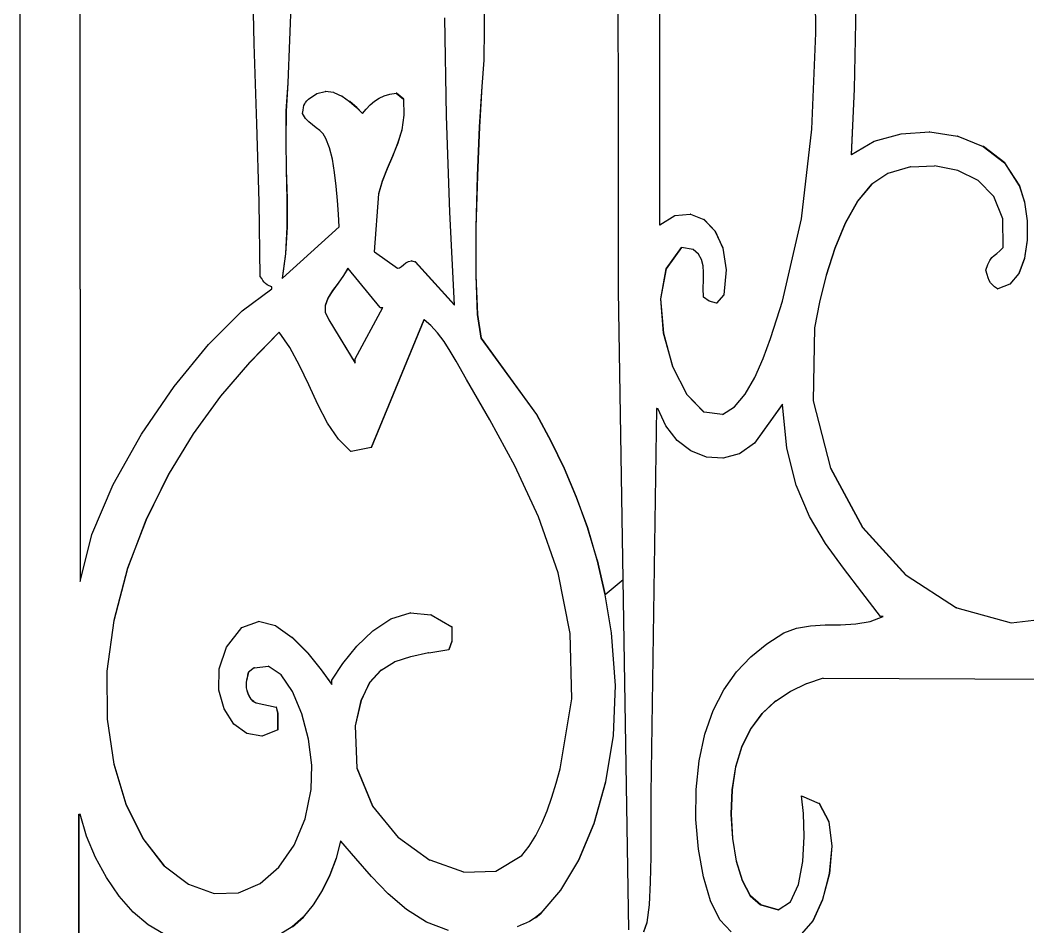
# Model space of a CAD drawing. Header units: inches. Extents: x -343 to 13887, y -13069 to -746.
# Drawn here: x 2785.55 to 2795.7, y -9115.01 to -9105.88 of the extents above; entities that cross this region are included whole.
import ezdxf

# ---------------------------------------------------------------- set-up
doc = ezdxf.new("R2010")
doc.units = ezdxf.units.IN
doc.header["$LTSCALE"] = 17
doc.header["$MEASUREMENT"] = 0
doc.layers.add('OUTLINE', color=1, linetype='Continuous', lineweight=25)

msp = doc.modelspace()

# ---------------------------------------------------------------- linework, layer by layer
for p, q in [((2785.555, -9119.163), (2785.555, -9085.338)), ((2791.578, -9106.761), (2791.563, -9099.461)), ((2786.152, -9099.878), (2786.159, -9111.531)), ((2786.162, -9111.519), (2786.155, -9099.878)), ((2788.441, -9101.701), (2788.25, -9106.512)), ((2788.253, -9106.512), (2788.444, -9101.703)), ((2791.99, -9101.659), (2791.99, -9107.943)), ((2791.993, -9107.941), (2791.993, -9101.664)), ((2790.252, -9102.406), (2790.223, -9106.284)), ((2790.226, -9106.284), (2790.255, -9102.406)), ((2793.564, -9106.014), (2793.558, -9105.007)), ((2793.962, -9105.226), (2793.963, -9105.906)), ((2793.966, -9105.906), (2793.964, -9105.226)), ((2787.91, -9106.121), (2787.891, -9105.31)), ((2789.848, -9106.847), (2789.83, -9105.859)), ((2793.963, -9105.906), (2793.951, -9106.578)), ((2793.954, -9106.578), (2793.966, -9105.906)), ((2793.966, -9105.906), (2793.963, -9105.906)), ((2793.524, -9106.978), (2793.564, -9106.014)), ((2787.936, -9106.926), (2787.91, -9106.121)), ((2790.223, -9106.284), (2790.201, -9106.549)), ((2790.204, -9106.549), (2790.226, -9106.284)), ((2790.226, -9106.284), (2790.223, -9106.284)), ((2788.25, -9106.512), (2788.231, -9106.799)), ((2788.233, -9106.799), (2788.253, -9106.512)), ((2788.253, -9106.512), (2788.25, -9106.512)), ((2788.54, -9106.619), (2788.625, -9106.6)), ((2788.628, -9106.6), (2788.625, -9106.6)), ((2788.625, -9106.6), (2788.627, -9106.6)), ((2788.628, -9106.6), (2788.627, -9106.6)), ((2788.71, -9106.612), (2788.628, -9106.6)), ((2790.201, -9106.549), (2790.177, -9106.957)), ((2790.18, -9106.957), (2790.204, -9106.549)), ((2790.204, -9106.549), (2790.201, -9106.549)), ((2793.951, -9106.578), (2793.919, -9107.238)), ((2793.922, -9107.236), (2793.954, -9106.578)), ((2793.954, -9106.578), (2793.951, -9106.578)), ((2788.419, -9106.725), (2788.428, -9106.71)), ((2788.428, -9106.71), (2788.44, -9106.695)), ((2788.44, -9106.695), (2788.456, -9106.678)), ((2788.456, -9106.678), (2788.54, -9106.619)), ((2788.713, -9106.612), (2788.71, -9106.612)), ((2788.713, -9106.612), (2788.793, -9106.648)), ((2788.796, -9106.648), (2788.793, -9106.648)), ((2788.796, -9106.648), (2788.87, -9106.701)), ((2788.873, -9106.701), (2788.87, -9106.701)), ((2788.87, -9106.701), (2788.94, -9106.762)), ((2788.943, -9106.762), (2788.873, -9106.701)), ((2789.078, -9106.735), (2789.12, -9106.698)), ((2789.12, -9106.698), (2789.167, -9106.667)), ((2789.167, -9106.667), (2789.218, -9106.643)), ((2789.218, -9106.643), (2789.276, -9106.626)), ((2789.276, -9106.626), (2789.339, -9106.616)), ((2789.339, -9106.616), (2789.413, -9106.678)), ((2789.342, -9106.616), (2789.339, -9106.616)), ((2789.416, -9106.678), (2789.342, -9106.616)), ((2789.413, -9106.678), (2789.418, -9106.838)), ((2789.416, -9106.678), (2789.413, -9106.678)), ((2789.421, -9106.838), (2789.416, -9106.678)), ((2788.231, -9106.799), (2788.228, -9107.093)), ((2788.233, -9106.799), (2788.231, -9106.799)), ((2788.231, -9107.093), (2788.233, -9106.799)), ((2788.397, -9106.823), (2788.402, -9106.789)), ((2788.402, -9106.789), (2788.407, -9106.763)), ((2788.407, -9106.763), (2788.412, -9106.742)), ((2788.412, -9106.742), (2788.419, -9106.725)), ((2788.943, -9106.762), (2788.94, -9106.762)), ((2788.94, -9106.762), (2789.001, -9106.823)), ((2789.002, -9106.822), (2788.943, -9106.762)), ((2789.002, -9106.822), (2789.038, -9106.777)), ((2789.038, -9106.777), (2789.078, -9106.735)), ((2791.578, -9108.607), (2791.578, -9106.761)), ((2788.426, -9106.871), (2788.397, -9106.823)), ((2788.459, -9106.907), (2788.426, -9106.871)), ((2788.496, -9106.937), (2788.459, -9106.907)), ((2789.001, -9106.823), (2789.002, -9106.822)), ((2789.418, -9106.838), (2789.396, -9106.985)), ((2789.399, -9106.985), (2789.421, -9106.838)), ((2789.421, -9106.838), (2789.418, -9106.838)), ((2789.879, -9107.815), (2789.848, -9106.847)), ((2787.96, -9107.711), (2787.936, -9106.926)), ((2788.534, -9106.965), (2788.496, -9106.937)), ((2788.571, -9106.993), (2788.534, -9106.965)), ((2788.604, -9107.028), (2788.571, -9106.993)), ((2789.396, -9106.985), (2789.355, -9107.121)), ((2789.358, -9107.121), (2789.399, -9106.985)), ((2789.399, -9106.985), (2789.396, -9106.985)), ((2790.177, -9106.957), (2790.157, -9107.45)), ((2790.16, -9107.45), (2790.18, -9106.957)), ((2790.18, -9106.957), (2790.177, -9106.957)), ((2793.418, -9107.883), (2793.524, -9106.978)), ((2794.422, -9107.025), (2794.708, -9107.007)), ((2794.711, -9107.007), (2794.708, -9107.007)), ((2794.711, -9107.007), (2794.991, -9107.05)), ((2788.228, -9107.093), (2788.234, -9107.389)), ((2788.231, -9107.093), (2788.228, -9107.093)), ((2788.237, -9107.389), (2788.231, -9107.093)), ((2788.633, -9107.072), (2788.604, -9107.028)), ((2788.669, -9107.167), (2788.633, -9107.072)), ((2793.922, -9107.236), (2794.152, -9107.102)), ((2794.152, -9107.102), (2794.422, -9107.025)), ((2794.993, -9107.05), (2794.991, -9107.05)), ((2794.993, -9107.05), (2795.249, -9107.154)), ((2788.698, -9107.283), (2788.669, -9107.167)), ((2789.355, -9107.121), (2789.303, -9107.25)), ((2789.306, -9107.25), (2789.358, -9107.121)), ((2789.358, -9107.121), (2789.355, -9107.121)), ((2795.249, -9107.154), (2795.463, -9107.32)), ((2795.252, -9107.154), (2795.249, -9107.154)), ((2795.466, -9107.32), (2795.252, -9107.154)), ((2788.72, -9107.414), (2788.698, -9107.283)), ((2789.303, -9107.25), (2789.248, -9107.376)), ((2789.251, -9107.376), (2789.306, -9107.25)), ((2789.306, -9107.25), (2789.303, -9107.25)), ((2793.919, -9107.238), (2793.922, -9107.236)), ((2788.237, -9107.389), (2788.234, -9107.389)), ((2788.234, -9107.389), (2788.241, -9107.681)), ((2788.244, -9107.681), (2788.237, -9107.389)), ((2788.737, -9107.554), (2788.72, -9107.414)), ((2789.248, -9107.376), (2789.199, -9107.502)), ((2789.202, -9107.502), (2789.251, -9107.376)), ((2789.251, -9107.376), (2789.248, -9107.376)), ((2794.517, -9107.36), (2794.29, -9107.425)), ((2794.52, -9107.36), (2794.517, -9107.36)), ((2794.52, -9107.36), (2794.759, -9107.349)), ((2794.992, -9107.394), (2794.759, -9107.349)), ((2795.197, -9107.496), (2794.992, -9107.394)), ((2795.463, -9107.32), (2795.613, -9107.549)), ((2795.466, -9107.32), (2795.463, -9107.32)), ((2795.615, -9107.549), (2795.466, -9107.32)), ((2789.199, -9107.502), (2789.163, -9107.632)), ((2789.166, -9107.632), (2789.202, -9107.502)), ((2789.202, -9107.502), (2789.199, -9107.502)), ((2790.157, -9107.45), (2790.143, -9107.968)), ((2790.146, -9107.968), (2790.16, -9107.45)), ((2790.16, -9107.45), (2790.157, -9107.45)), ((2794.287, -9107.425), (2794.129, -9107.532)), ((2794.29, -9107.425), (2794.287, -9107.425)), ((2795.355, -9107.658), (2795.197, -9107.496)), ((2788.749, -9107.696), (2788.737, -9107.554)), ((2794.127, -9107.532), (2793.984, -9107.704)), ((2793.987, -9107.704), (2794.129, -9107.532)), ((2794.129, -9107.532), (2794.127, -9107.532)), ((2795.613, -9107.549), (2795.664, -9107.714)), ((2795.615, -9107.549), (2795.613, -9107.549)), ((2795.667, -9107.714), (2795.615, -9107.549)), ((2787.97, -9108.462), (2787.96, -9107.711)), ((2788.244, -9107.681), (2788.241, -9107.681)), ((2788.241, -9107.681), (2788.241, -9107.964)), ((2788.244, -9107.964), (2788.244, -9107.681)), ((2788.758, -9107.835), (2788.749, -9107.696)), ((2789.163, -9107.632), (2789.119, -9108.213)), ((2789.121, -9108.213), (2789.166, -9107.632)), ((2789.166, -9107.632), (2789.163, -9107.632)), ((2793.984, -9107.704), (2793.86, -9107.924)), ((2793.863, -9107.924), (2793.987, -9107.704)), ((2793.987, -9107.704), (2793.984, -9107.704)), ((2795.446, -9107.883), (2795.355, -9107.658)), ((2795.664, -9107.714), (2795.691, -9107.901)), ((2795.667, -9107.714), (2795.664, -9107.714)), ((2795.694, -9107.901), (2795.667, -9107.714)), ((2789.928, -9108.749), (2789.879, -9107.815)), ((2788.765, -9107.964), (2788.758, -9107.835)), ((2791.993, -9107.941), (2792.146, -9107.849)), ((2792.146, -9107.849), (2792.298, -9107.834)), ((2792.301, -9107.834), (2792.298, -9107.834)), ((2792.301, -9107.834), (2792.436, -9107.889)), ((2792.439, -9107.889), (2792.436, -9107.889)), ((2792.436, -9107.889), (2792.549, -9108.006)), ((2792.552, -9108.006), (2792.439, -9107.889)), ((2793.227, -9108.71), (2793.418, -9107.883)), ((2793.86, -9107.924), (2793.754, -9108.177)), ((2793.757, -9108.177), (2793.863, -9107.924)), ((2793.863, -9107.924), (2793.86, -9107.924)), ((2795.451, -9108.171), (2795.446, -9107.883)), ((2795.691, -9107.901), (2795.692, -9108.095)), ((2795.694, -9107.901), (2795.691, -9107.901)), ((2795.695, -9108.095), (2795.694, -9107.901)), ((2788.194, -9108.479), (2788.765, -9107.964)), ((2788.241, -9107.964), (2788.227, -9108.233)), ((2788.23, -9108.233), (2788.244, -9107.964)), ((2788.244, -9107.964), (2788.241, -9107.964)), ((2790.143, -9107.968), (2790.142, -9108.453)), ((2790.146, -9107.968), (2790.143, -9107.968)), ((2790.145, -9108.453), (2790.146, -9107.968)), ((2791.99, -9107.943), (2791.993, -9107.941)), ((2792.549, -9108.006), (2792.628, -9108.178)), ((2792.552, -9108.006), (2792.549, -9108.006)), ((2792.63, -9108.178), (2792.552, -9108.006)), ((2795.692, -9108.095), (2795.668, -9108.255)), ((2795.671, -9108.252), (2795.695, -9108.095)), ((2795.695, -9108.095), (2795.692, -9108.095)), ((2789.121, -9108.213), (2789.119, -9108.213)), ((2789.121, -9108.213), (2789.354, -9108.379)), ((2792.211, -9108.171), (2792.056, -9108.385)), ((2792.059, -9108.385), (2792.213, -9108.172)), ((2792.213, -9108.172), (2792.211, -9108.171)), ((2792.329, -9108.192), (2792.213, -9108.172)), ((2792.382, -9108.238), (2792.329, -9108.192)), ((2792.628, -9108.178), (2792.661, -9108.394)), ((2792.63, -9108.178), (2792.628, -9108.178)), ((2792.664, -9108.394), (2792.63, -9108.178)), ((2793.754, -9108.177), (2793.668, -9108.448)), ((2793.67, -9108.448), (2793.757, -9108.177)), ((2793.757, -9108.177), (2793.754, -9108.177)), ((2795.36, -9108.25), (2795.386, -9108.23)), ((2795.386, -9108.23), (2795.416, -9108.205)), ((2795.416, -9108.205), (2795.451, -9108.171)), ((2788.227, -9108.233), (2788.191, -9108.482)), ((2788.194, -9108.479), (2788.23, -9108.233)), ((2788.23, -9108.233), (2788.227, -9108.233)), ((2789.415, -9108.344), (2789.438, -9108.325)), ((2789.438, -9108.325), (2789.464, -9108.31)), ((2789.464, -9108.31), (2789.495, -9108.306)), ((2789.498, -9108.306), (2789.495, -9108.306)), ((2789.498, -9108.306), (2789.531, -9108.316)), ((2789.534, -9108.316), (2789.531, -9108.316)), ((2789.531, -9108.316), (2789.928, -9108.752)), ((2789.928, -9108.749), (2789.534, -9108.316)), ((2792.414, -9108.292), (2792.382, -9108.238)), ((2792.43, -9108.354), (2792.414, -9108.292)), ((2795.294, -9108.342), (2795.315, -9108.301)), ((2795.315, -9108.301), (2795.336, -9108.272)), ((2795.336, -9108.272), (2795.36, -9108.25)), ((2795.665, -9108.277), (2795.607, -9108.431)), ((2795.61, -9108.431), (2795.668, -9108.277)), ((2795.668, -9108.255), (2795.665, -9108.277)), ((2795.668, -9108.277), (2795.665, -9108.277)), ((2795.668, -9108.277), (2795.671, -9108.252)), ((2795.668, -9108.255), (2795.671, -9108.252)), ((2788.853, -9108.379), (2788.811, -9108.453)), ((2788.813, -9108.453), (2788.855, -9108.381)), ((2788.855, -9108.381), (2788.853, -9108.379)), ((2789.177, -9108.773), (2788.855, -9108.381)), ((2789.354, -9108.379), (2789.374, -9108.376)), ((2789.374, -9108.376), (2789.394, -9108.363)), ((2789.394, -9108.363), (2789.415, -9108.344)), ((2792.056, -9108.385), (2792.002, -9108.688)), ((2792.004, -9108.688), (2792.059, -9108.385)), ((2792.059, -9108.385), (2792.056, -9108.385)), ((2792.434, -9108.423), (2792.43, -9108.354)), ((2792.432, -9108.498), (2792.434, -9108.423)), ((2792.661, -9108.394), (2792.638, -9108.648)), ((2792.641, -9108.648), (2792.664, -9108.394)), ((2792.664, -9108.394), (2792.661, -9108.394)), ((2795.274, -9108.399), (2795.294, -9108.342)), ((2795.287, -9108.442), (2795.274, -9108.399)), ((2795.607, -9108.431), (2795.517, -9108.54)), ((2795.52, -9108.54), (2795.61, -9108.431)), ((2795.61, -9108.431), (2795.607, -9108.431)), ((2787.986, -9108.484), (2787.97, -9108.462)), ((2787.999, -9108.504), (2787.986, -9108.484)), ((2788.011, -9108.52), (2787.999, -9108.504)), ((2788.024, -9108.533), (2788.011, -9108.52)), ((2788.04, -9108.545), (2788.024, -9108.533)), ((2788.191, -9108.482), (2788.194, -9108.479)), ((2788.756, -9108.529), (2788.701, -9108.604)), ((2788.703, -9108.604), (2788.759, -9108.529)), ((2788.811, -9108.453), (2788.756, -9108.529)), ((2788.759, -9108.529), (2788.756, -9108.529)), ((2788.759, -9108.529), (2788.813, -9108.453)), ((2788.813, -9108.453), (2788.811, -9108.453)), ((2790.145, -9108.453), (2790.142, -9108.453)), ((2790.142, -9108.453), (2790.157, -9108.844)), ((2790.16, -9108.844), (2790.145, -9108.453)), ((2792.43, -9108.581), (2792.432, -9108.498)), ((2793.668, -9108.448), (2793.6, -9108.721)), ((2793.603, -9108.721), (2793.67, -9108.448)), ((2793.67, -9108.448), (2793.668, -9108.448)), ((2795.298, -9108.476), (2795.287, -9108.442)), ((2795.31, -9108.503), (2795.298, -9108.476)), ((2795.323, -9108.526), (2795.31, -9108.503)), ((2795.341, -9108.546), (2795.323, -9108.526)), ((2787.789, -9108.809), (2788.088, -9108.586)), ((2788.06, -9108.555), (2788.04, -9108.545)), ((2788.088, -9108.565), (2788.06, -9108.555)), ((2788.088, -9108.586), (2788.088, -9108.565)), ((2788.701, -9108.604), (2788.653, -9108.679)), ((2788.656, -9108.679), (2788.703, -9108.604)), ((2788.703, -9108.604), (2788.701, -9108.604)), ((2791.681, -9115.036), (2791.578, -9108.607)), ((2792.432, -9108.669), (2792.43, -9108.581)), ((2795.363, -9108.566), (2795.341, -9108.546)), ((2795.392, -9108.586), (2795.363, -9108.566)), ((2795.395, -9108.586), (2795.392, -9108.586)), ((2795.394, -9108.585), (2795.395, -9108.586)), ((2795.517, -9108.54), (2795.395, -9108.586)), ((2795.52, -9108.54), (2795.517, -9108.54)), ((2788.653, -9108.679), (2788.625, -9108.753)), ((2788.627, -9108.753), (2788.656, -9108.679)), ((2788.656, -9108.679), (2788.653, -9108.679)), ((2792.002, -9108.688), (2792.029, -9109.033)), ((2792.004, -9108.688), (2792.002, -9108.688)), ((2792.032, -9109.033), (2792.004, -9108.688)), ((2792.491, -9108.71), (2792.432, -9108.669)), ((2792.564, -9108.731), (2792.491, -9108.71)), ((2792.638, -9108.648), (2792.564, -9108.731)), ((2792.567, -9108.731), (2792.564, -9108.731)), ((2792.567, -9108.731), (2792.641, -9108.648)), ((2792.641, -9108.648), (2792.638, -9108.648)), ((2793.172, -9108.889), (2793.227, -9108.71)), ((2793.6, -9108.721), (2793.551, -9108.98)), ((2793.554, -9108.98), (2793.603, -9108.721)), ((2793.603, -9108.721), (2793.6, -9108.721)), ((2787.452, -9109.147), (2787.789, -9108.809)), ((2788.625, -9108.753), (2788.624, -9108.826)), ((2788.627, -9108.826), (2788.624, -9108.826)), ((2788.624, -9108.826), (2788.662, -9108.897)), ((2788.627, -9108.753), (2788.625, -9108.753)), ((2788.627, -9108.826), (2788.627, -9108.753)), ((2788.665, -9108.897), (2788.627, -9108.826)), ((2788.927, -9109.291), (2789.207, -9108.773)), ((2789.177, -9108.773), (2789.207, -9108.773)), ((2789.928, -9108.752), (2789.928, -9108.749)), ((2788.665, -9108.897), (2788.662, -9108.897)), ((2788.662, -9108.897), (2788.927, -9109.333)), ((2788.927, -9109.328), (2788.665, -9108.897)), ((2789.619, -9108.897), (2789.089, -9110.183)), ((2789.092, -9110.183), (2789.621, -9108.899)), ((2789.621, -9108.899), (2789.619, -9108.897)), ((2789.689, -9108.955), (2789.621, -9108.899)), ((2790.16, -9108.844), (2790.157, -9108.844)), ((2790.157, -9108.844), (2790.194, -9109.084)), ((2790.196, -9109.084), (2790.16, -9108.844)), ((2793.108, -9109.086), (2793.172, -9108.889)), ((2788.161, -9109.021), (2787.863, -9109.327)), ((2787.866, -9109.327), (2788.163, -9109.023)), ((2788.163, -9109.023), (2788.161, -9109.021)), ((2788.27, -9109.177), (2788.163, -9109.023)), ((2789.757, -9109.03), (2789.689, -9108.955)), ((2789.822, -9109.118), (2789.757, -9109.03)), ((2792.032, -9109.033), (2792.029, -9109.033)), ((2792.029, -9109.033), (2792.122, -9109.369)), ((2792.125, -9109.369), (2792.032, -9109.033)), ((2793.551, -9108.98), (2793.538, -9109.712)), ((2793.541, -9109.712), (2793.554, -9108.98)), ((2793.554, -9108.98), (2793.551, -9108.98)), ((2789.883, -9109.214), (2789.822, -9109.118)), ((2790.196, -9109.084), (2790.194, -9109.084)), ((2790.194, -9109.084), (2790.753, -9109.851)), ((2790.756, -9109.851), (2790.196, -9109.084)), ((2793.034, -9109.287), (2793.108, -9109.086)), ((2787.105, -9109.57), (2787.452, -9109.147)), ((2788.368, -9109.358), (2788.27, -9109.177)), ((2789.942, -9109.313), (2789.883, -9109.214)), ((2787.863, -9109.327), (2787.572, -9109.668)), ((2787.575, -9109.668), (2787.866, -9109.327)), ((2787.866, -9109.327), (2787.863, -9109.327)), ((2788.927, -9109.328), (2788.927, -9109.291)), ((2788.927, -9109.333), (2788.927, -9109.328)), ((2790.046, -9109.498), (2789.942, -9109.313)), ((2792.95, -9109.478), (2793.034, -9109.287)), ((2788.46, -9109.554), (2788.368, -9109.358)), ((2792.122, -9109.369), (2792.264, -9109.65)), ((2792.125, -9109.369), (2792.122, -9109.369)), ((2792.267, -9109.65), (2792.125, -9109.369)), ((2790.282, -9109.906), (2790.046, -9109.498)), ((2792.854, -9109.645), (2792.95, -9109.478)), ((2786.776, -9110.049), (2787.105, -9109.57)), ((2788.552, -9109.751), (2788.46, -9109.554)), ((2792.267, -9109.65), (2792.264, -9109.65)), ((2792.264, -9109.65), (2792.436, -9109.827)), ((2792.439, -9109.827), (2792.267, -9109.65)), ((2792.745, -9109.774), (2792.854, -9109.645)), ((2787.572, -9109.668), (2787.297, -9110.046)), ((2787.3, -9110.046), (2787.575, -9109.668)), ((2787.575, -9109.668), (2787.572, -9109.668)), ((2788.649, -9109.937), (2788.552, -9109.751)), ((2793.227, -9109.747), (2792.947, -9110.141)), ((2792.95, -9110.141), (2793.227, -9109.751)), ((2793.227, -9109.751), (2793.227, -9109.747)), ((2793.273, -9110.191), (2793.227, -9109.751)), ((2793.538, -9109.712), (2793.711, -9110.392)), ((2793.541, -9109.712), (2793.538, -9109.712)), ((2793.714, -9110.392), (2793.541, -9109.712)), ((2790.756, -9109.851), (2790.753, -9109.851)), ((2790.753, -9109.851), (2790.897, -9110.118)), ((2790.9, -9110.118), (2790.756, -9109.851)), ((2791.961, -9109.789), (2791.902, -9113.667)), ((2791.905, -9113.667), (2791.963, -9109.789)), ((2791.963, -9109.789), (2791.961, -9109.789)), ((2791.963, -9109.789), (2791.975, -9109.789)), ((2792.054, -9109.966), (2791.975, -9109.789)), ((2792.439, -9109.827), (2792.436, -9109.827)), ((2792.623, -9109.851), (2792.439, -9109.827)), ((2792.623, -9109.851), (2792.745, -9109.774)), ((2788.758, -9110.099), (2788.649, -9109.937)), ((2790.535, -9110.367), (2790.282, -9109.906)), ((2786.49, -9110.556), (2786.776, -9110.049)), ((2787.297, -9110.046), (2787.044, -9110.459)), ((2787.047, -9110.459), (2787.3, -9110.046)), ((2787.3, -9110.046), (2787.297, -9110.046)), ((2792.167, -9110.111), (2792.054, -9109.966)), ((2788.883, -9110.224), (2788.758, -9110.099)), ((2790.9, -9110.118), (2790.897, -9110.118)), ((2790.897, -9110.118), (2791.031, -9110.394)), ((2791.034, -9110.394), (2790.9, -9110.118)), ((2792.307, -9110.217), (2792.167, -9110.111)), ((2792.947, -9110.141), (2792.795, -9110.247)), ((2792.95, -9110.141), (2792.947, -9110.141)), ((2788.886, -9110.224), (2788.883, -9110.224)), ((2789.089, -9110.183), (2788.886, -9110.224)), ((2789.092, -9110.183), (2789.089, -9110.183)), ((2792.463, -9110.279), (2792.307, -9110.217)), ((2792.792, -9110.247), (2792.631, -9110.291)), ((2792.795, -9110.247), (2792.792, -9110.247)), ((2793.367, -9110.562), (2793.273, -9110.191)), ((2792.628, -9110.291), (2792.463, -9110.279)), ((2792.631, -9110.291), (2792.628, -9110.291)), ((2787.044, -9110.459), (2786.822, -9110.91)), ((2786.825, -9110.91), (2787.047, -9110.459)), ((2787.047, -9110.459), (2787.044, -9110.459)), ((2790.774, -9110.88), (2790.535, -9110.367)), ((2791.031, -9110.394), (2791.153, -9110.682)), ((2791.034, -9110.394), (2791.031, -9110.394)), ((2791.156, -9110.682), (2791.034, -9110.394)), ((2793.711, -9110.392), (2794.034, -9110.988)), ((2793.714, -9110.392), (2793.711, -9110.392)), ((2794.037, -9110.988), (2793.714, -9110.392)), ((2786.275, -9111.059), (2786.49, -9110.556)), ((2793.5, -9110.876), (2793.367, -9110.562)), ((2791.156, -9110.682), (2791.153, -9110.682)), ((2791.153, -9110.682), (2791.264, -9110.988)), ((2791.266, -9110.988), (2791.156, -9110.682)), ((2786.822, -9110.91), (2786.637, -9111.399)), ((2786.64, -9111.399), (2786.825, -9110.91)), ((2786.825, -9110.91), (2786.822, -9110.91)), ((2790.969, -9111.443), (2790.774, -9110.88)), ((2793.662, -9111.15), (2793.5, -9110.876)), ((2786.162, -9111.519), (2786.275, -9111.059)), ((2791.264, -9110.988), (2791.36, -9111.314)), ((2791.266, -9110.988), (2791.264, -9110.988)), ((2791.362, -9111.314), (2791.266, -9110.988)), ((2794.034, -9110.988), (2794.469, -9111.468)), ((2794.037, -9110.988), (2794.034, -9110.988)), ((2794.472, -9111.468), (2794.037, -9110.988)), ((2793.841, -9111.398), (2793.662, -9111.15)), ((2791.362, -9111.314), (2791.36, -9111.314)), ((2791.36, -9111.314), (2791.44, -9111.667)), ((2791.362, -9111.314), (2791.443, -9111.667)), ((2786.637, -9111.399), (2786.497, -9111.925)), ((2786.5, -9111.925), (2786.64, -9111.399)), ((2786.64, -9111.399), (2786.637, -9111.399)), ((2791.091, -9112.055), (2790.969, -9111.443)), ((2794.028, -9111.638), (2793.841, -9111.398)), ((2794.472, -9111.468), (2794.469, -9111.468)), ((2794.472, -9111.468), (2794.98, -9111.798)), ((2786.159, -9111.531), (2786.162, -9111.519)), ((2791.442, -9111.661), (2791.624, -9111.513)), ((2791.443, -9111.667), (2791.44, -9111.667)), ((2791.44, -9111.667), (2791.504, -9112.049)), ((2791.507, -9112.049), (2791.443, -9111.667)), ((2794.214, -9111.883), (2794.028, -9111.638)), ((2789.287, -9111.908), (2789.482, -9111.848)), ((2789.485, -9111.848), (2789.482, -9111.848)), ((2789.485, -9111.848), (2789.688, -9111.868)), ((2789.691, -9111.868), (2789.688, -9111.868)), ((2789.691, -9111.868), (2789.899, -9111.987)), ((2794.983, -9111.798), (2794.98, -9111.798)), ((2794.983, -9111.798), (2795.53, -9111.948)), ((2786.497, -9111.925), (2786.428, -9112.433)), ((2786.431, -9112.433), (2786.5, -9111.925)), ((2786.5, -9111.925), (2786.497, -9111.925)), ((2787.785, -9111.996), (2787.953, -9111.935)), ((2787.955, -9111.935), (2787.953, -9111.935)), ((2787.955, -9111.935), (2787.954, -9111.935)), ((2788.125, -9111.978), (2787.955, -9111.935)), ((2788.128, -9111.978), (2788.125, -9111.978)), ((2788.128, -9111.978), (2788.294, -9112.094)), ((2789.105, -9112.027), (2789.287, -9111.908)), ((2793.368, -9112.001), (2793.509, -9111.977)), ((2793.509, -9111.977), (2793.659, -9111.969)), ((2793.659, -9111.969), (2793.813, -9111.966)), ((2793.813, -9111.966), (2793.966, -9111.957)), ((2793.966, -9111.957), (2794.111, -9111.933)), ((2794.111, -9111.933), (2794.243, -9111.883)), ((2794.243, -9111.883), (2794.214, -9111.883)), ((2795.53, -9111.948), (2796.084, -9111.883)), ((2787.631, -9112.194), (2787.785, -9111.996)), ((2788.943, -9112.183), (2789.105, -9112.027)), ((2789.902, -9111.987), (2789.899, -9111.987)), ((2789.899, -9111.987), (2789.899, -9112.132)), ((2789.902, -9112.132), (2789.902, -9111.987)), ((2791.107, -9112.714), (2791.091, -9112.055)), ((2791.507, -9112.049), (2791.504, -9112.049)), ((2791.504, -9112.049), (2791.544, -9112.578)), ((2791.547, -9112.578), (2791.507, -9112.049)), ((2793.069, -9112.158), (2793.242, -9112.049)), ((2793.242, -9112.049), (2793.368, -9112.001)), ((2788.296, -9112.094), (2788.294, -9112.094)), ((2788.294, -9112.094), (2788.45, -9112.252)), ((2788.453, -9112.252), (2788.296, -9112.094)), ((2788.803, -9112.357), (2788.943, -9112.183)), ((2789.899, -9112.132), (2789.87, -9112.215)), ((2789.872, -9112.215), (2789.902, -9112.132)), ((2789.902, -9112.132), (2789.899, -9112.132)), ((2792.909, -9112.288), (2793.069, -9112.158)), ((2787.558, -9112.412), (2787.631, -9112.194)), ((2788.453, -9112.252), (2788.45, -9112.252)), ((2788.45, -9112.252), (2788.585, -9112.421)), ((2788.588, -9112.421), (2788.453, -9112.252)), ((2789.484, -9112.288), (2789.326, -9112.341)), ((2789.486, -9112.288), (2789.484, -9112.288)), ((2789.666, -9112.251), (2789.486, -9112.288)), ((2789.669, -9112.251), (2789.666, -9112.251)), ((2789.669, -9112.251), (2789.87, -9112.215)), ((2789.872, -9112.215), (2789.87, -9112.215)), ((2792.764, -9112.442), (2792.909, -9112.288)), ((2787.914, -9112.402), (2788.052, -9112.384)), ((2788.182, -9112.471), (2788.052, -9112.384)), ((2788.692, -9112.526), (2788.803, -9112.357)), ((2789.188, -9112.423), (2789.323, -9112.341)), ((2789.326, -9112.341), (2789.323, -9112.341)), ((2786.431, -9112.433), (2786.428, -9112.433)), ((2786.428, -9112.433), (2786.43, -9112.918)), ((2786.433, -9112.918), (2786.431, -9112.433)), ((2787.555, -9112.624), (2787.558, -9112.412)), ((2787.845, -9112.473), (2787.839, -9112.5)), ((2787.842, -9112.5), (2787.848, -9112.473)), ((2787.852, -9112.443), (2787.845, -9112.473)), ((2787.848, -9112.473), (2787.845, -9112.473)), ((2787.848, -9112.473), (2787.855, -9112.443)), ((2787.855, -9112.443), (2787.852, -9112.443)), ((2787.911, -9112.402), (2787.855, -9112.443)), ((2787.914, -9112.402), (2787.911, -9112.402)), ((2788.297, -9112.638), (2788.182, -9112.471)), ((2788.585, -9112.421), (2788.692, -9112.568)), ((2788.588, -9112.421), (2788.585, -9112.421)), ((2788.692, -9112.564), (2788.588, -9112.421)), ((2789.185, -9112.423), (2789.072, -9112.548)), ((2789.075, -9112.548), (2789.188, -9112.423)), ((2789.188, -9112.423), (2789.185, -9112.423)), ((2792.638, -9112.622), (2792.764, -9112.442)), ((2787.83, -9112.549), (2787.829, -9112.573)), ((2787.832, -9112.573), (2787.829, -9112.573)), ((2787.829, -9112.573), (2787.831, -9112.6)), ((2787.834, -9112.524), (2787.83, -9112.549)), ((2787.833, -9112.549), (2787.83, -9112.549)), ((2787.832, -9112.573), (2787.833, -9112.549)), ((2787.834, -9112.6), (2787.832, -9112.573)), ((2787.833, -9112.549), (2787.836, -9112.524)), ((2787.839, -9112.5), (2787.834, -9112.524)), ((2787.836, -9112.524), (2787.834, -9112.524)), ((2787.836, -9112.524), (2787.842, -9112.5)), ((2787.842, -9112.5), (2787.839, -9112.5)), ((2788.692, -9112.564), (2788.692, -9112.526)), ((2788.692, -9112.568), (2788.692, -9112.564)), ((2789.072, -9112.548), (2788.986, -9112.73)), ((2788.989, -9112.73), (2789.075, -9112.548)), ((2789.075, -9112.548), (2789.072, -9112.548)), ((2791.544, -9112.578), (2791.523, -9113.081)), ((2791.526, -9113.081), (2791.547, -9112.578)), ((2791.547, -9112.578), (2791.544, -9112.578)), ((2793.467, -9112.561), (2793.308, -9112.637)), ((2793.47, -9112.561), (2793.467, -9112.561)), ((2793.639, -9112.506), (2793.47, -9112.561)), ((2793.639, -9112.506), (2799.971, -9112.526)), ((2787.609, -9112.814), (2787.555, -9112.624)), ((2787.834, -9112.6), (2787.831, -9112.6)), ((2787.831, -9112.6), (2787.837, -9112.63)), ((2787.84, -9112.63), (2787.834, -9112.6)), ((2787.84, -9112.63), (2787.837, -9112.63)), ((2787.837, -9112.63), (2787.847, -9112.659)), ((2787.85, -9112.659), (2787.84, -9112.63)), ((2787.85, -9112.659), (2787.847, -9112.659)), ((2787.847, -9112.659), (2787.856, -9112.682)), ((2787.859, -9112.682), (2787.85, -9112.659)), ((2787.859, -9112.682), (2787.856, -9112.682)), ((2787.856, -9112.682), (2787.866, -9112.7)), ((2787.869, -9112.7), (2787.859, -9112.682)), ((2788.391, -9112.862), (2788.297, -9112.638)), ((2792.531, -9112.83), (2792.638, -9112.622)), ((2793.158, -9112.736), (2793.305, -9112.637)), ((2793.308, -9112.637), (2793.305, -9112.637)), ((2787.869, -9112.7), (2787.866, -9112.7)), ((2787.866, -9112.7), (2787.876, -9112.715)), ((2787.879, -9112.715), (2787.869, -9112.7)), ((2787.879, -9112.715), (2787.876, -9112.715)), ((2787.876, -9112.715), (2787.889, -9112.728)), ((2787.892, -9112.728), (2787.879, -9112.715)), ((2787.892, -9112.728), (2787.889, -9112.728)), ((2787.889, -9112.728), (2787.905, -9112.74)), ((2787.908, -9112.74), (2787.892, -9112.728)), ((2787.908, -9112.74), (2787.905, -9112.74)), ((2787.908, -9112.74), (2787.926, -9112.754)), ((2787.929, -9112.754), (2787.926, -9112.754)), ((2787.929, -9112.754), (2788.132, -9112.796)), ((2788.986, -9112.73), (2788.927, -9112.983)), ((2788.93, -9112.983), (2788.989, -9112.73)), ((2788.989, -9112.73), (2788.986, -9112.73)), ((2790.989, -9113.418), (2791.107, -9112.714)), ((2793.156, -9112.736), (2793.022, -9112.86)), ((2793.025, -9112.86), (2793.158, -9112.736)), ((2793.158, -9112.736), (2793.156, -9112.736)), ((2787.707, -9112.966), (2787.609, -9112.814)), ((2788.135, -9112.796), (2788.132, -9112.796)), ((2788.132, -9112.796), (2788.147, -9112.858)), ((2788.15, -9112.858), (2788.135, -9112.796)), ((2788.15, -9112.858), (2788.147, -9112.858)), ((2788.147, -9112.858), (2788.147, -9113.024)), ((2788.15, -9113.024), (2788.15, -9112.858)), ((2788.457, -9113.117), (2788.391, -9112.862)), ((2792.447, -9113.067), (2792.531, -9112.83)), ((2793.022, -9112.86), (2792.909, -9113.01)), ((2792.912, -9113.01), (2793.025, -9112.86)), ((2793.025, -9112.86), (2793.022, -9112.86)), ((2786.433, -9112.918), (2786.43, -9112.918)), ((2786.43, -9112.918), (2786.497, -9113.37)), ((2786.5, -9113.37), (2786.433, -9112.918)), ((2787.838, -9113.062), (2787.707, -9112.966)), ((2788.93, -9112.983), (2788.927, -9112.983)), ((2788.927, -9112.983), (2788.944, -9113.41)), ((2788.947, -9113.41), (2788.93, -9112.983)), ((2787.989, -9113.087), (2787.838, -9113.062)), ((2787.991, -9113.087), (2787.989, -9113.087)), ((2788.147, -9113.024), (2787.991, -9113.087)), ((2788.15, -9113.024), (2788.147, -9113.024)), ((2791.523, -9113.081), (2791.448, -9113.547)), ((2791.451, -9113.547), (2791.526, -9113.081)), ((2791.526, -9113.081), (2791.523, -9113.081)), ((2792.388, -9113.335), (2792.447, -9113.067)), ((2792.909, -9113.01), (2792.819, -9113.189)), ((2792.822, -9113.189), (2792.912, -9113.01)), ((2792.912, -9113.01), (2792.909, -9113.01)), ((2788.491, -9113.38), (2788.457, -9113.117)), ((2792.819, -9113.189), (2792.756, -9113.397)), ((2792.759, -9113.397), (2792.822, -9113.189)), ((2792.822, -9113.189), (2792.819, -9113.189)), ((2786.5, -9113.37), (2786.497, -9113.37)), ((2786.497, -9113.37), (2786.62, -9113.774)), ((2786.623, -9113.774), (2786.5, -9113.37)), ((2788.485, -9113.625), (2788.491, -9113.38)), ((2792.358, -9113.625), (2792.388, -9113.335)), ((2792.756, -9113.397), (2792.721, -9113.629)), ((2792.723, -9113.629), (2792.759, -9113.397)), ((2792.759, -9113.397), (2792.756, -9113.397)), ((2788.947, -9113.41), (2788.944, -9113.41)), ((2788.944, -9113.41), (2789.102, -9113.792)), ((2789.104, -9113.792), (2788.947, -9113.41)), ((2790.949, -9113.562), (2790.989, -9113.418)), ((2790.905, -9113.703), (2790.949, -9113.562)), ((2791.448, -9113.547), (2791.33, -9113.968)), ((2791.333, -9113.968), (2791.451, -9113.547)), ((2791.451, -9113.547), (2791.448, -9113.547)), ((2788.423, -9113.92), (2788.485, -9113.625)), ((2790.858, -9113.839), (2790.905, -9113.703)), ((2791.902, -9113.667), (2791.903, -9113.829)), ((2791.905, -9113.667), (2791.902, -9113.667)), ((2791.905, -9113.829), (2791.905, -9113.667)), ((2792.356, -9113.928), (2792.358, -9113.625)), ((2792.721, -9113.629), (2792.71, -9113.874)), ((2792.713, -9113.874), (2792.723, -9113.629)), ((2792.723, -9113.629), (2792.721, -9113.629)), ((2793.421, -9113.688), (2793.418, -9113.688)), ((2793.439, -9113.865), (2793.418, -9113.688)), ((2793.421, -9113.688), (2793.421, -9113.689)), ((2793.421, -9113.688), (2793.598, -9113.767)), ((2786.62, -9113.774), (2786.791, -9114.119)), ((2786.623, -9113.774), (2786.62, -9113.774)), ((2786.794, -9114.119), (2786.623, -9113.774)), ((2789.104, -9113.792), (2789.102, -9113.792)), ((2789.102, -9113.792), (2789.36, -9114.108)), ((2789.363, -9114.108), (2789.104, -9113.792)), ((2793.598, -9113.767), (2793.696, -9113.949)), ((2793.6, -9113.767), (2793.598, -9113.767)), ((2793.699, -9113.949), (2793.6, -9113.767)), ((2786.144, -9113.874), (2786.147, -9113.874)), ((2786.144, -9113.874), (2786.144, -9115.098)), ((2786.147, -9115.098), (2786.147, -9113.874)), ((2786.147, -9113.874), (2786.159, -9113.874)), ((2786.222, -9114.093), (2786.159, -9113.874)), ((2790.805, -9113.967), (2790.858, -9113.839)), ((2791.905, -9113.829), (2791.903, -9113.829)), ((2791.903, -9113.829), (2791.904, -9114.05)), ((2791.907, -9114.05), (2791.905, -9113.829)), ((2792.713, -9113.874), (2792.71, -9113.874)), ((2792.71, -9113.874), (2792.724, -9114.117)), ((2792.727, -9114.117), (2792.713, -9113.874)), ((2793.446, -9114.098), (2793.439, -9113.865)), ((2788.312, -9114.186), (2788.423, -9113.92)), ((2790.747, -9114.087), (2790.805, -9113.967)), ((2791.33, -9113.968), (2791.176, -9114.335)), ((2791.179, -9114.335), (2791.333, -9113.968)), ((2791.333, -9113.968), (2791.33, -9113.968)), ((2792.382, -9114.226), (2792.356, -9113.928)), ((2793.696, -9113.949), (2793.726, -9114.196)), ((2793.699, -9113.949), (2793.696, -9113.949)), ((2793.729, -9114.196), (2793.699, -9113.949)), ((2786.312, -9114.308), (2786.222, -9114.093)), ((2789.363, -9114.108), (2789.36, -9114.108)), ((2789.363, -9114.108), (2789.68, -9114.336)), ((2790.68, -9114.195), (2790.747, -9114.087)), ((2791.904, -9114.05), (2791.904, -9114.303)), ((2791.907, -9114.05), (2791.904, -9114.05)), ((2791.906, -9114.303), (2791.907, -9114.05)), ((2793.433, -9114.349), (2793.446, -9114.098)), ((2786.794, -9114.119), (2786.791, -9114.119)), ((2786.791, -9114.119), (2787.003, -9114.392)), ((2787.006, -9114.392), (2786.794, -9114.119)), ((2788.16, -9114.407), (2788.312, -9114.186)), ((2788.78, -9114.144), (2788.735, -9114.317)), ((2788.738, -9114.317), (2788.782, -9114.146)), ((2788.782, -9114.146), (2788.78, -9114.144)), ((2788.934, -9114.318), (2788.782, -9114.146)), ((2790.606, -9114.289), (2790.68, -9114.195)), ((2792.727, -9114.117), (2792.724, -9114.117)), ((2792.724, -9114.117), (2792.762, -9114.345)), ((2792.765, -9114.345), (2792.727, -9114.117)), ((2793.726, -9114.196), (2793.7, -9114.47)), ((2793.703, -9114.47), (2793.729, -9114.196)), ((2793.729, -9114.196), (2793.726, -9114.196)), ((2786.423, -9114.511), (2786.312, -9114.308)), ((2788.735, -9114.317), (2788.673, -9114.484)), ((2788.676, -9114.484), (2788.738, -9114.317)), ((2788.738, -9114.317), (2788.735, -9114.317)), ((2790.343, -9114.448), (2790.606, -9114.289)), ((2791.904, -9114.303), (2791.898, -9114.558)), ((2791.901, -9114.558), (2791.906, -9114.303)), ((2791.906, -9114.303), (2791.904, -9114.303)), ((2792.432, -9114.504), (2792.382, -9114.226)), ((2787.006, -9114.392), (2787.003, -9114.392)), ((2787.006, -9114.392), (2787.248, -9114.579)), ((2787.971, -9114.571), (2788.16, -9114.407)), ((2789.092, -9114.499), (2788.934, -9114.318)), ((2789.683, -9114.336), (2789.68, -9114.336)), ((2790.021, -9114.457), (2789.683, -9114.336)), ((2791.176, -9114.335), (2790.995, -9114.639)), ((2790.998, -9114.639), (2791.179, -9114.335)), ((2791.179, -9114.335), (2791.176, -9114.335)), ((2792.765, -9114.345), (2792.762, -9114.345)), ((2792.762, -9114.345), (2792.822, -9114.541)), ((2792.825, -9114.541), (2792.765, -9114.345)), ((2793.39, -9114.581), (2793.433, -9114.349)), ((2786.552, -9114.697), (2786.423, -9114.511)), ((2788.673, -9114.484), (2788.596, -9114.642)), ((2788.599, -9114.642), (2788.676, -9114.484)), ((2788.676, -9114.484), (2788.673, -9114.484)), ((2789.26, -9114.674), (2789.092, -9114.499)), ((2790.021, -9114.457), (2790.343, -9114.448)), ((2792.505, -9114.746), (2792.432, -9114.504)), ((2793.7, -9114.47), (2793.632, -9114.733)), ((2793.635, -9114.733), (2793.703, -9114.47)), ((2793.703, -9114.47), (2793.7, -9114.47)), ((2787.251, -9114.579), (2787.248, -9114.579)), ((2787.251, -9114.579), (2787.509, -9114.671)), ((2787.752, -9114.664), (2787.971, -9114.571)), ((2791.898, -9114.558), (2791.886, -9114.787)), ((2791.889, -9114.787), (2791.901, -9114.558)), ((2791.901, -9114.558), (2791.898, -9114.558)), ((2792.825, -9114.541), (2792.822, -9114.541)), ((2792.822, -9114.541), (2792.903, -9114.694)), ((2792.906, -9114.694), (2792.825, -9114.541)), ((2793.31, -9114.756), (2793.39, -9114.581)), ((2786.693, -9114.858), (2786.552, -9114.697)), ((2787.509, -9114.671), (2787.752, -9114.664)), ((2788.596, -9114.642), (2788.505, -9114.784)), ((2788.508, -9114.784), (2788.599, -9114.642)), ((2788.599, -9114.642), (2788.596, -9114.642)), ((2789.443, -9114.832), (2789.26, -9114.674)), ((2790.995, -9114.639), (2790.797, -9114.87)), ((2790.8, -9114.87), (2790.998, -9114.639)), ((2790.998, -9114.639), (2790.995, -9114.639)), ((2792.906, -9114.694), (2792.903, -9114.694)), ((2792.903, -9114.694), (2793.006, -9114.787)), ((2793.009, -9114.787), (2792.906, -9114.694)), ((2788.505, -9114.784), (2788.404, -9114.908)), ((2788.407, -9114.908), (2788.508, -9114.784)), ((2788.508, -9114.784), (2788.505, -9114.784)), ((2791.886, -9114.787), (2791.863, -9114.963)), ((2791.866, -9114.963), (2791.889, -9114.787)), ((2791.889, -9114.787), (2791.886, -9114.787)), ((2792.599, -9114.935), (2792.505, -9114.746)), ((2793.009, -9114.787), (2793.006, -9114.787)), ((2793.186, -9114.837), (2793.009, -9114.787)), ((2793.009, -9114.787), (2793.185, -9114.837)), ((2793.186, -9114.837), (2793.31, -9114.756)), ((2793.632, -9114.733), (2793.534, -9114.948)), ((2793.537, -9114.948), (2793.635, -9114.733)), ((2793.635, -9114.733), (2793.632, -9114.733)), ((2786.844, -9114.987), (2786.693, -9114.858)), ((2788.404, -9114.908), (2788.294, -9115.007)), ((2788.296, -9115.007), (2788.407, -9114.908)), ((2788.407, -9114.908), (2788.404, -9114.908)), ((2789.644, -9114.959), (2789.443, -9114.832)), ((2790.74, -9114.916), (2790.683, -9114.952)), ((2790.797, -9114.87), (2790.74, -9114.916)), ((2790.743, -9114.916), (2790.74, -9114.916)), ((2790.743, -9114.916), (2790.8, -9114.87)), ((2790.8, -9114.87), (2790.797, -9114.87)), ((2793.185, -9114.837), (2793.186, -9114.837)), ((2786.998, -9115.077), (2786.844, -9114.987)), ((2788.294, -9115.007), (2788.179, -9115.077)), ((2788.296, -9115.007), (2788.294, -9115.007)), ((2789.868, -9115.045), (2789.644, -9114.959)), ((2790.619, -9114.981), (2790.559, -9115.007)), ((2790.622, -9114.981), (2790.619, -9114.981)), ((2790.681, -9114.952), (2790.622, -9114.981)), ((2790.683, -9114.952), (2790.681, -9114.952)), ((2791.863, -9114.963), (2791.828, -9115.056)), ((2791.831, -9115.056), (2791.866, -9114.963)), ((2791.866, -9114.963), (2791.863, -9114.963)), ((2792.712, -9115.056), (2792.599, -9114.935)), ((2793.534, -9114.948), (2793.418, -9115.077)), ((2793.421, -9115.077), (2793.537, -9114.948)), ((2793.537, -9114.948), (2793.534, -9114.948))]:
    msp.add_line(p, q)
at = {"layer": 'OUTLINE'}
msp.add_line((2785.555, -9133.163), (2785.555, -9085.163), dxfattribs=at)

doc.saveas('drawing.dxf')
